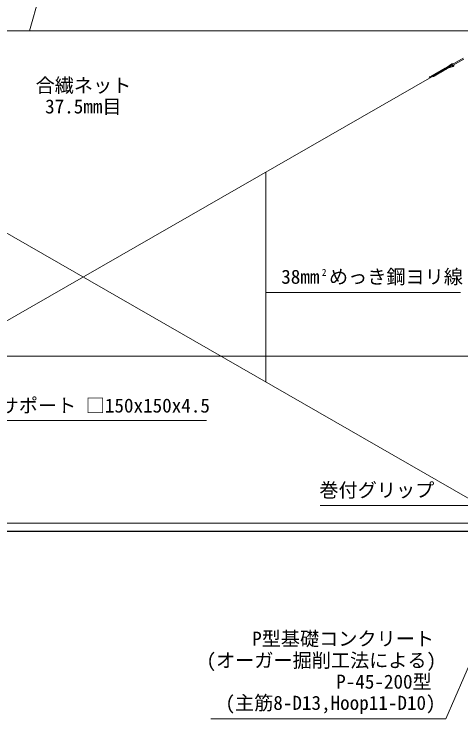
# Model space of a CAD drawing. Units: millimetres, scale not verified. Extents: x -14699 to 14701, y -10394 to 10396.
# Drawn here: x -7470 to -2111, y -2804 to 5645 of the extents above; entities that cross this region are included whole.
import ezdxf
from ezdxf.enums import TextEntityAlignment as Align

# ---------------------------------------------------------------- set-up
doc = ezdxf.new("R2010")
doc.units = ezdxf.units.MM
doc.header["$LTSCALE"] = 40
for name, color, linetype, lineweight in [('0-3_D-STR3', 3, 'Continuous', 13), ('0-4_D-BGD', 7, 'Continuous', 25), ('0-A_D-STR-TXT', 7, 'Continuous', 13)]:
    doc.layers.add(name, color=color, linetype=linetype, lineweight=lineweight)
doc.styles.add('ＭＳ ゴシック', font='')
doc.styles.get('ＭＳ ゴシック').set_extended_font_data('MS Gothic')

msp = doc.modelspace()

# ---------------------------------------------------------------- linework, layer by layer
at = {"layer": '0-3_D-STR3'}
for p, q in [((-10861.43, 5443.32), (1156.88, 5443.32)), ((-2082.88, 5116.57), (-2216.44, 5039.91)), ((-2076.9, 5106.16), (-2210.46, 5029.5)), ((-2470.51, 4898.15), (-2300.72, 4995.61)), ((-2433.2, 4901.16), (-2262.6, 4999.09)), ((-2206.27, 5015.16), (-2322.84, 4981.89)), ((-2209.15, 5022.66), (-2294.02, 4998.44)), ((-2222.04, 5047.5), (-2287.55, 5000.28)), ((-2217.86, 5040.65), (-2264.9, 5006.75)), ((-2410.26, 4915.35), (-2491.32, 4892.21)), ((-2381.43, 4931.89), (-2438.16, 4915.7)), ((-2352.61, 4948.44), (-2409.33, 4932.25)), ((-2323.78, 4964.99), (-2380.5, 4948.8)), ((-2294.95, 4981.53), (-2351.67, 4965.34)), ((-11278.2, -168.4), (-2461.22, 4892.48)), ((-10820.79, 4892.48), (-2003.81, -168.4)), ((-2439.09, 4898.8), (-2483.36, 4886.16)), ((-10861.43, 1543.32), (1156.88, 1543.32)), ((-10861.43, -456.68), (1156.88, -456.68))]:
    msp.add_line(p, q, dxfattribs=at)
for centre, radius, start, end in [((-2285.78, 4969.59), 30, 105.92916, 119.85552), ((-2213.79, 5031.52), 18, 58.36608, 117.03055), ((-2213.45, 5034.7), 6, 119.85552, 299.85552), ((-2213.79, 5031.52), 10, 89.07986, 114.03008), ((-2213.79, 5031.52), 10, 297.6658, 9.92793), ((-2213.79, 5031.52), 18, 294.6798, 18.22233), ((-2429.92, 4886.85), 30, 105.92916, 119.85552), ((-2447.32, 4927.65), 30, 285.92907, 299.85552), ((-2401.1, 4903.4), 30, 105.92916, 119.85552), ((-2418.5, 4944.19), 30, 285.92907, 299.85552), ((-2372.27, 4919.95), 30, 105.92916, 119.85552), ((-2389.67, 4960.74), 30, 285.92907, 299.85552), ((-2343.44, 4936.5), 30, 105.92916, 119.85552), ((-2360.84, 4977.29), 30, 285.92907, 299.85552), ((-2314.61, 4953.04), 30, 105.92916, 119.85552), ((-2332.01, 4993.84), 30, 285.92907, 299.85552), ((-2303.18, 5010.38), 30, 285.92907, 299.85552), ((-2444.46, 4945.69), 71.11, 228.76964, 236.83379)]:
    msp.add_arc(centre, radius, start, end, dxfattribs=at)
at = {"layer": '0-4_D-BGD'}
msp.add_line((1156.88, -556.68), (-12443.12, -556.68), dxfattribs=at)
at = {"layer": '0-A_D-STR-TXT'}
for q in [(-4452.2, 1238.96), (-4452.2, 1545.32)]:
    msp.add_line((-4452.2, 2308.16), q, dxfattribs=at)
for points in [[(-2127.95, 5855.13), (-7169.76, 5855.13), (-7286.97, 5445.24)], [(-2115.34, 2308.16), (-4452.2, 2308.16), (-4452.2, 3747.67)], [(-5161.57, 772.71), (-8502.24, 772.71), (-8755.03, 376.81)], [(-3798.49, -245.78), (-2161.54, -245.78), (-1882.32, -245.78)], [(-5110.16, -2803.69), (-2290.94, -2803.69), (-1860.18, -1813.73)]]:
    msp.add_lwpolyline(points, dxfattribs=at)

# ---------------------------------------------------------------- texts
at = {"layer": '0-A_D-STR-TXT', "style": 'ＭＳ ゴシック'}
for s, height, p in [('合繊ネット', 168.3, (-7211.65, 4656.16)), ('37.5mm目', 168.3, (-7097.94, 4403.41)), ('38mm めっき鋼ヨリ線', 168.3, (-4265.97, 2361.98)), ('2', 84.16, (-3780.61, 2481.93)), ('エンドサポート □150x150x4.5', 168.3, (-8332.01, 818.09)), ('巻付グリップ', 168.3, (-3808.26, -195.07)), ('P型基礎コンクリート', 168.3, (-4614.47, -1976.45)), ('(オーガー掘削工法による)', 168.3, (-5162.57, -2236.22)), ('P-45-200型', 168.3, (-3607.11, -2491.82)), ('(主筋8-D13,Hoop11-D10)', 168.3, (-4935.16, -2745.87))]:
    msp.add_text(s, height=height, dxfattribs=at).set_placement(p, align=Align.BOTTOM_LEFT)

doc.saveas('drawing.dxf')
